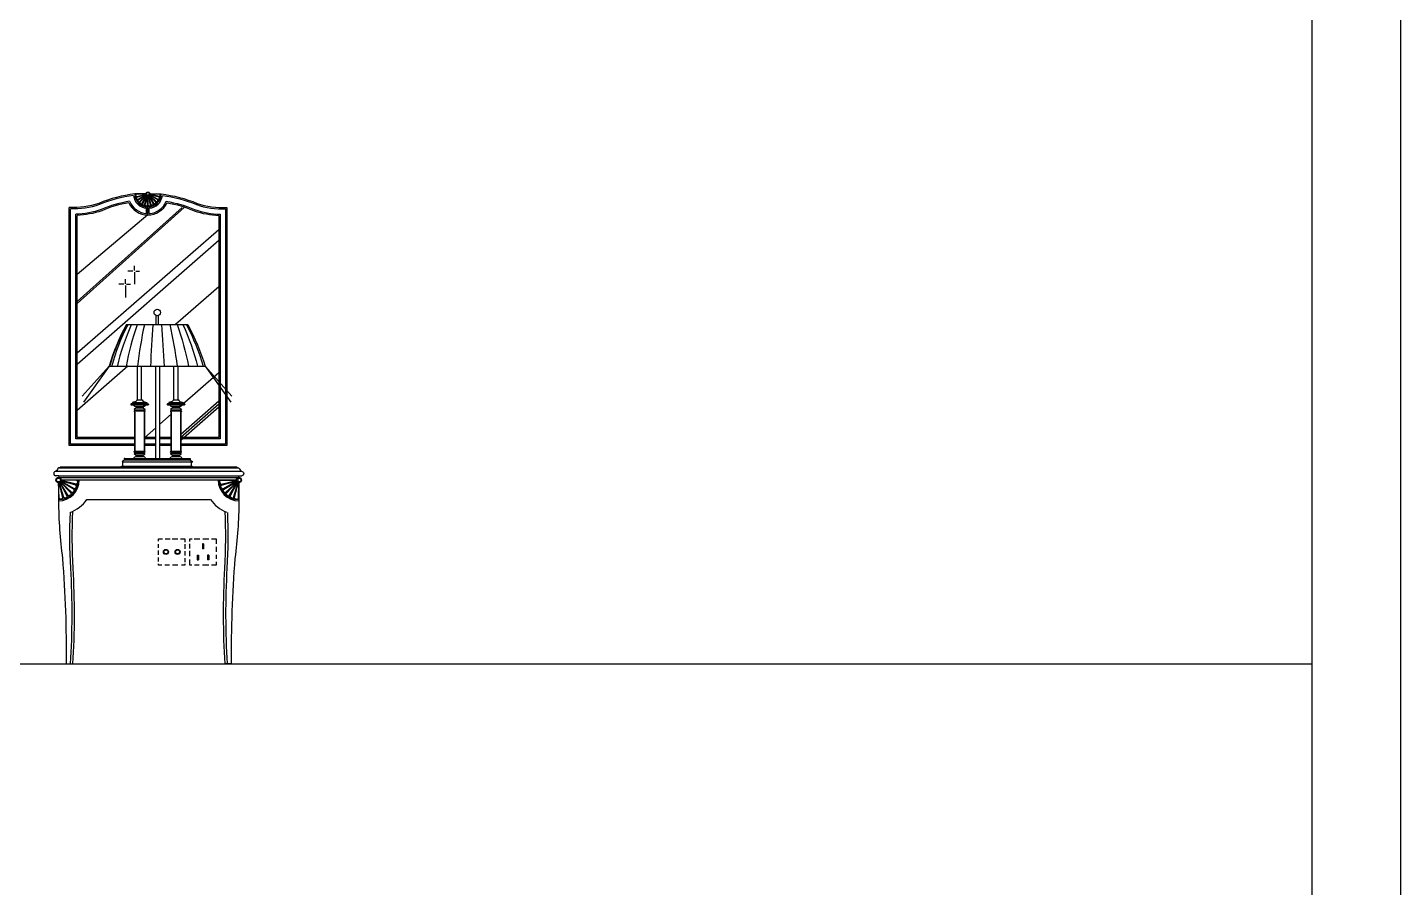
# Model space of a CAD drawing. Header units: inches. Extents: x 10 to 52.5, y 12.6 to 37.4.
# Drawn here: x 25.8 to 31.03, y 22.4 to 25.67 of the extents above; entities that cross this region are included whole.
import ezdxf

# ---------------------------------------------------------------- set-up
doc = ezdxf.new("R2010")
doc.units = ezdxf.units.IN
doc.header["$MEASUREMENT"] = 0
for name, color, linetype in [('02', 2, 'Continuous'), ('1', 1, 'Continuous'), ('4', 4, 'Continuous'), ('kadrbm', 4, 'Continuous')]:
    doc.layers.add(name, color=color, linetype=linetype)

# ---------------------------------------------------------------- blocks, each defined once
blk = doc.blocks.new('kadrbm')
at = {"layer": 'kadrbm', "color": 4}
blk.add_lwpolyline([(0, 0), (0, 24.7972), (21, 24.7972), (21, 0), (0, 0)], close=True, dxfattribs=at)
blk.add_lwpolyline([(20.6631, 0.3257), (20.6631, 24.4603), (0.3369, 24.4603), (0.3369, 0.3257), (20.6631, 0.3257)], dxfattribs=at)

msp = doc.modelspace()

# ---------------------------------------------------------------- linework, layer by layer
at = {"layer": '02'}
for p, q in [((26.2116, 25.0362), (26.2482, 25.0372)), ((26.2128, 25.0273), (26.2484, 25.0357)), ((26.2135, 25.0248), (26.2485, 25.0353)), ((26.2169, 25.0165), (26.2491, 25.0339)), ((26.2182, 25.0143), (26.2493, 25.0335)), ((26.2237, 25.0072), (26.2503, 25.0323)), ((26.2254, 25.0054), (26.2506, 25.032)), ((26.2326, 24.9999), (26.2518, 25.0311)), ((26.2348, 24.9986), (26.2522, 25.0309)), ((26.2431, 24.9952), (26.2536, 25.0303)), ((26.2455, 24.9945), (26.254, 25.0302)), ((26.2545, 24.9934), (26.2555, 25.03)), ((26.257, 24.9934), (26.2559, 25.03)), ((26.2659, 24.9945), (26.2575, 25.0302)), ((26.2684, 24.9952), (26.2579, 25.0303)), ((26.2767, 24.9986), (26.2593, 25.0309)), ((26.2789, 24.9999), (26.2597, 25.0311)), ((26.286, 25.0054), (26.2609, 25.032)), ((26.2878, 25.0072), (26.2612, 25.0323)), ((26.2933, 25.0143), (26.2621, 25.0335)), ((26.2945, 25.0165), (26.2623, 25.0339)), ((26.298, 25.0248), (26.2629, 25.0353)), ((26.2986, 25.0273), (26.263, 25.0357)), ((26.2998, 25.0362), (26.2632, 25.0372)), ((26.3943, 24.9851), (25.9857, 24.6196)), ((26.3865, 24.9851), (25.9857, 24.6275)), ((26.2552, 24.9573), (25.9857, 24.7304)), ((26.2557, 24.9573), (26.2557, 24.9873)), ((26.5257, 24.901), (25.9857, 24.4307)), ((26.5258, 24.8597), (25.9858, 24.3884)), ((26.1984, 24.7435), (26.1795, 24.7435)), ((26.205, 24.7454), (26.205, 24.7633)), ((26.205, 24.7388), (26.205, 24.6932)), ((26.2097, 24.7435), (26.2238, 24.7435)), ((26.1634, 24.6933), (26.1445, 24.6933)), ((26.17, 24.6951), (26.17, 24.713)), ((26.17, 24.6885), (26.17, 24.643)), ((26.1747, 24.6933), (26.1888, 24.6933)), ((26.5258, 24.6837), (26.3612, 24.5401)), ((26.1794, 24.3814), (25.9858, 24.2124)), ((26.2982, 24.3803), (26.2993, 24.3814)), ((26.5258, 24.3568), (26.3759, 24.226)), ((26.5258, 24.2478), (26.3806, 24.1211)), ((26.5258, 24.2366), (26.3806, 24.1099)), ((26.5258, 24.2366), (26.3806, 24.1099)), ((26.5258, 24.2255), (26.3806, 24.0988)), ((26.3446, 24.1986), (26.301, 24.1606)), ((26.2856, 24.1472), (26.242, 24.1091)), ((25.9054, 23.9819), (26.6117, 23.9819)), ((25.9162, 23.9638), (26.601, 23.9637)), ((25.9162, 23.9638), (25.9162, 23.958)), ((25.9195, 23.9945), (26.5977, 23.9945)), ((26.601, 23.9638), (26.601, 23.958)), ((25.9171, 23.8788), (25.9154, 23.9385)), ((25.9311, 23.8807), (25.9173, 23.9388)), ((25.935, 23.8817), (25.9179, 23.9389)), ((25.9481, 23.8871), (25.9197, 23.9397)), ((25.9515, 23.8891), (25.9202, 23.9399)), ((25.9628, 23.8977), (25.9218, 23.9412)), ((25.9656, 23.9005), (25.9222, 23.9415)), ((25.9742, 23.9118), (25.9234, 23.9431)), ((25.9762, 23.9152), (25.9237, 23.9436)), ((25.9816, 23.9284), (25.9244, 23.9454)), ((25.9827, 23.9322), (25.9246, 23.946)), ((25.9845, 23.9463), (25.9248, 23.948)), ((26.5326, 23.9463), (26.5923, 23.948)), ((26.5345, 23.9322), (26.5926, 23.946)), ((26.5355, 23.9284), (26.5927, 23.9454)), ((26.5409, 23.9152), (26.5935, 23.9436)), ((26.5429, 23.9118), (26.5938, 23.9431)), ((26.5516, 23.9005), (26.595, 23.9415)), ((26.5544, 23.8977), (26.5954, 23.9412)), ((26.5656, 23.8891), (26.5969, 23.9399)), ((26.5691, 23.8871), (26.5974, 23.9397)), ((26.5822, 23.8817), (26.5993, 23.9389)), ((26.586, 23.8807), (26.5998, 23.9388)), ((26.6001, 23.8788), (26.6018, 23.9385)), ((25.9441, 23.248), (25.969, 23.248)), ((26.573, 23.248), (26.5482, 23.248))]:
    msp.add_line(p, q, dxfattribs=at)
for points in [[(26.1831, 25.0036, 0.05859), (26.0796, 24.9733, -0.073379), (25.9858, 24.9552, -0.097676)], [(26.2094, 25.0312, -0.304904), (26.2116, 25.0362, 0.188882), (26.2119, 25.0375)], [(26.2094, 25.0312, 0.304904), (26.2129, 25.0271, -0.158819), (26.2134, 25.0261)], [(26.2126, 25.0195, -0.304904), (26.2135, 25.0248, 0.188882), (26.2134, 25.0261)], [(26.2126, 25.0195, 0.304904), (26.217, 25.0163, -0.158819), (26.2178, 25.0155)], [(26.2187, 25.0089, -0.304904), (26.2182, 25.0143, 0.188882), (26.2178, 25.0155)], [(26.2187, 25.0089, 0.304904), (26.2238, 25.007, -0.158819), (26.2247, 25.0065)], [(26.2274, 25.0003, -0.304904), (26.2254, 25.0054, 0.188882), (26.2247, 25.0064)], [(26.2274, 25.0003, 0.304904), (26.2328, 24.9998, -0.158819), (26.2338, 24.9995)], [(26.2379, 24.9942, -0.304904), (26.2348, 24.9986, 0.188882), (26.2338, 24.9995)], [(26.2735, 24.9942, 0.304904), (26.2767, 24.9986, -0.188882), (26.2777, 24.9995)], [(26.2841, 25.0003, -0.304904), (26.2787, 24.9998, 0.158819), (26.2776, 24.9995)], [(26.2841, 25.0003, 0.304904), (26.286, 25.0054, -0.188882), (26.2867, 25.0064)], [(26.2927, 25.0089, -0.304904), (26.2877, 25.007, 0.158819), (26.2867, 25.0065)], [(26.2927, 25.0089, 0.304904), (26.2933, 25.0143, -0.188882), (26.2937, 25.0155)], [(26.2989, 25.0195, -0.304904), (26.2945, 25.0163, 0.158819), (26.2937, 25.0155)], [(26.2989, 25.0195, 0.304904), (26.298, 25.0248, -0.188882), (26.2981, 25.0261)], [(26.3021, 25.0312, -0.304904), (26.2986, 25.0271, 0.158819), (26.2981, 25.0261)], [(26.3021, 25.0312, 0.304904), (26.2998, 25.0362, -0.188882), (26.2996, 25.0375)], [(26.3284, 25.0036, -0.05859), (26.4319, 24.9733, 0.073436), (26.5258, 24.9552, 0.097676)], [(26.2379, 24.9942, 0.304904), (26.2433, 24.9951, -0.158819), (26.2444, 24.9951)], [(26.2497, 24.9911, -0.304904), (26.2455, 24.9945, 0.188882), (26.2444, 24.9951)], [(26.2497, 24.9911, 0.304904), (26.2547, 24.9934, -0.158819), (26.2557, 24.9936)], [(26.2617, 24.9911, -0.304904), (26.2568, 24.9934, 0.158819), (26.2557, 24.9936)], [(26.2617, 24.9911, 0.304904), (26.2659, 24.9945, -0.188882), (26.2671, 24.9951)], [(26.2735, 24.9942, -0.304904), (26.2682, 24.9951, 0.158819), (26.2671, 24.9951)], [(26.1738, 24.5388, 0.049558), (26.1093, 24.3794, -5.372126)], [(25.9225, 23.998, 0.016261), (25.9195, 23.9945), (25.9165, 23.9941, 0.247701), (25.911, 23.9886, -0.208433), (25.9054, 23.9819, 0.890429), (25.9042, 23.9638)], [(26.5946, 23.998, -0.016261), (26.5977, 23.9945), (26.6007, 23.9941, -0.247701), (26.6061, 23.9886, 0.208433), (26.6117, 23.9819, -0.890429), (26.613, 23.9638)], [(25.9736, 23.9036, -0.304904), (25.9656, 23.9005, 0.188882), (25.9639, 23.8994)], [(25.9736, 23.9036, 0.304904), (25.9744, 23.9121, -0.158819), (25.9748, 23.9137)], [(25.9831, 23.9202, -0.304904), (25.9762, 23.9152, 0.188882), (25.9749, 23.9137)], [(25.9831, 23.9202, 0.304904), (25.9817, 23.9287, -0.158819), (25.9817, 23.9304)], [(25.9881, 23.9388, -0.304904), (25.9827, 23.9322, 0.188882), (25.9818, 23.9304)], [(25.9881, 23.9388, 0.304904), (25.9845, 23.9466, -0.158819), (25.9841, 23.9482)], [(26.5291, 23.9388, -0.304904), (26.5326, 23.9466, 0.158819), (26.533, 23.9482)], [(26.5291, 23.9388, 0.304904), (26.5345, 23.9322, -0.188882), (26.5354, 23.9304)], [(26.534, 23.9202, -0.304904), (26.5354, 23.9287, 0.158819), (26.5354, 23.9304)], [(26.534, 23.9202, 0.304904), (26.5409, 23.9152, -0.188882), (26.5423, 23.9137)], [(26.5436, 23.9036, -0.304904), (26.5428, 23.9121, 0.158819), (26.5423, 23.9137)], [(26.5436, 23.9036, 0.304904), (26.5516, 23.9005, -0.188882), (26.5532, 23.8994)], [(25.9249, 23.8753, -0.304904), (25.9171, 23.8788, 0.188882), (25.9151, 23.8792)], [(25.9151, 23.8692, 0.030955), (25.9302, 23.65, -0.022386), (25.9441, 23.248)], [(25.9249, 23.8753, 0.304904), (25.9314, 23.8807, -0.158819), (25.9329, 23.8816)], [(25.9434, 23.8803, -0.304904), (25.935, 23.8817, 0.188882), (25.933, 23.8815)], [(25.9434, 23.8803, 0.304904), (25.9484, 23.8873, -0.158819), (25.9496, 23.8885)], [(25.96, 23.89, -0.304904), (25.9515, 23.8891, 0.188882), (25.9496, 23.8884)], [(25.96, 23.89, 0.304904), (25.963, 23.898, -0.158819), (25.9639, 23.8994)], [(26.5571, 23.89, -0.304904), (26.5541, 23.898, 0.158819), (26.5533, 23.8994)], [(26.5571, 23.89, 0.304904), (26.5656, 23.8891, -0.188882), (26.5675, 23.8884)], [(26.5737, 23.8803, -0.304904), (26.5688, 23.8873, 0.158819), (26.5675, 23.8885)], [(26.6021, 23.8692, -0.030955), (26.5869, 23.65, 0.022386), (26.573, 23.248)], [(26.5737, 23.8803, 0.304904), (26.5822, 23.8817, -0.188882), (26.5842, 23.8815)], [(26.5923, 23.8753, -0.304904), (26.5857, 23.8807, 0.158819), (26.5842, 23.8816)], [(26.5923, 23.8753, 0.304904), (26.6001, 23.8788, -0.188882), (26.6021, 23.8792)]]:
    msp.add_lwpolyline(points, format="xyb", dxfattribs=at)
for points in [[(26.2059, 24.1101), (25.9858, 24.1101), (25.9858, 24.9552)], [(26.5258, 24.9552), (26.5258, 24.1101), (26.3806, 24.1101)], [(26.2856, 24.1101), (26.242, 24.1101)], [(26.3446, 24.1101), (26.301, 24.1101)], [(25.9162, 23.9638), (25.9042, 23.9638)], [(26.601, 23.9638), (26.613, 23.9638)]]:
    msp.add_lwpolyline(points, dxfattribs=at)
at = {"layer": '02', "extrusion": (0.281728, 0.001553, 0.959493), "elevation": 7.4449}
msp.add_lwpolyline([(24.3942, -25.2383, 0.049558), (24.2351, -25.1729, -5.372126)], format="xyb", dxfattribs=at)
at = {"layer": '02', "extrusion": (0.540633, 0.00298, 0.841254), "elevation": 14.2866}
msp.add_lwpolyline([(24.3942, -22.1138, 0.049558), (24.2351, -22.0484, -5.372126)], format="xyb", dxfattribs=at)
at = {"layer": '02', "extrusion": (0.755738, 0.004166, 0.654861), "elevation": 19.971}
msp.add_lwpolyline([(24.3942, -17.1883, 0.049558), (24.2351, -17.1229, -5.372126)], format="xyb", dxfattribs=at)
at = {"layer": '02', "extrusion": (0.909618, 0.005015, 0.415415), "elevation": 24.0374}
msp.add_lwpolyline([(24.3942, -10.8608, 0.049558), (24.2351, -10.7955, -5.372126)], format="xyb", dxfattribs=at)
at = {"layer": '02', "extrusion": (0.989806, 0.005457, 0.142315), "elevation": 26.1564}
msp.add_lwpolyline([(24.3942, -3.644, 0.049558), (24.2351, -3.5787, -5.372126)], format="xyb", dxfattribs=at)
at = {"layer": '02', "extrusion": (0.989806, 0.005457, -0.142315), "elevation": 26.1564}
msp.add_lwpolyline([(24.3942, 3.8774, 0.049558), (24.2351, 3.9428, -5.372126)], format="xyb", dxfattribs=at)
at = {"layer": '02', "extrusion": (0.909618, 0.005015, -0.415415), "elevation": 24.0374}
msp.add_lwpolyline([(24.3942, 11.0942, 0.049558), (24.2351, 11.1595, -5.372126)], format="xyb", dxfattribs=at)
at = {"layer": '02', "extrusion": (0.755738, 0.004166, -0.654861), "elevation": 19.971}
msp.add_lwpolyline([(24.3942, 17.4216, 0.049558), (24.2351, 17.487, -5.372126)], format="xyb", dxfattribs=at)
at = {"layer": '02', "extrusion": (0.540633, 0.00298, -0.841254), "elevation": 14.2866}
msp.add_lwpolyline([(24.3942, 22.3471, 0.049558), (24.2351, 22.4125, -5.372126)], format="xyb", dxfattribs=at)
at = {"layer": '02', "extrusion": (0.281728, 0.001553, -0.959493), "elevation": 7.4449}
msp.add_lwpolyline([(24.3942, 25.4717, 0.049558), (24.2351, 25.537, -5.372126)], format="xyb", dxfattribs=at)
at = {"layer": '02'}
for centre, radius in [((26.2557, 25.0375), 0.0075), ((26.2557, 25.0375), 0.00572), ((25.9151, 23.9482), 0.00975), ((25.9151, 23.9482), 0.00743), ((26.6021, 23.9482), 0.00975), ((26.6021, 23.9482), 0.00743)]:
    msp.add_circle(centre, radius, dxfattribs=at)
for start, end in [(204.9849, 270), (270, 335.0151)]:
    msp.add_arc((26.2557, 25.0375), 0.0802, start, end, dxfattribs=at)
at = {"layer": '1'}
for p, q in [((26.2482, 25.0375), (26.2056, 25.0375)), ((26.2485, 25.0355), (26.2134, 25.0261)), ((26.2492, 25.0337), (26.2178, 25.0155)), ((26.2504, 25.0322), (26.2247, 25.0064)), ((26.252, 25.031), (26.2338, 24.9995)), ((26.2538, 25.0302), (26.2444, 24.9951)), ((26.2577, 25.0302), (26.2671, 24.9951)), ((26.2595, 25.031), (26.2777, 24.9995)), ((26.261, 25.0322), (26.2867, 25.0064)), ((26.2622, 25.0337), (26.2937, 25.0155)), ((26.263, 25.0355), (26.2981, 25.0261)), ((26.2632, 25.0375), (26.3059, 25.0375)), ((26.2507, 24.9624), (26.2507, 24.9825)), ((26.2607, 24.9624), (26.2607, 24.9825)), ((26.2873, 24.5401), (26.2873, 24.574)), ((26.2955, 24.5401), (26.2955, 24.574)), ((26.2163, 24.2529), (26.2163, 24.3814)), ((26.2317, 24.2529), (26.2317, 24.3814)), ((26.2856, 24.03), (26.2856, 24.3814)), ((26.301, 24.03), (26.301, 24.3814)), ((26.3549, 24.2529), (26.3549, 24.3814)), ((26.3703, 24.2529), (26.3703, 24.3814)), ((26.1911, 24.2349), (26.2568, 24.2349)), ((26.1914, 24.2378), (26.255, 24.2378)), ((26.1967, 24.2431), (26.2512, 24.2431)), ((26.1967, 24.2405), (26.2512, 24.2405)), ((26.2055, 24.2156), (26.2424, 24.2156)), ((26.21, 24.2225), (26.2382, 24.2225)), ((26.2102, 24.2275), (26.2377, 24.2275)), ((26.2163, 24.2529), (26.2317, 24.2529)), ((26.3297, 24.2349), (26.3955, 24.2349)), ((26.3301, 24.2378), (26.3937, 24.2378)), ((26.3353, 24.2431), (26.3899, 24.2431)), ((26.3353, 24.2405), (26.3899, 24.2405)), ((26.3442, 24.2156), (26.381, 24.2156)), ((26.3487, 24.2225), (26.3768, 24.2225)), ((26.3488, 24.2275), (26.3764, 24.2275)), ((26.3549, 24.2529), (26.3703, 24.2529)), ((26.2055, 24.2113), (26.2424, 24.2113)), ((26.3442, 24.2113), (26.381, 24.2113)), ((26.2059, 24.0578), (26.242, 24.0578)), ((26.3446, 24.0578), (26.3806, 24.0578)), ((26.1593, 24.0179), (26.4265, 24.0179)), ((26.1655, 24.03), (26.4148, 24.03)), ((26.1655, 24.0247), (26.4169, 24.0247)), ((26.1683, 24.03), (26.4169, 24.03)), ((26.2055, 24.0535), (26.2424, 24.0535)), ((26.2055, 24.0493), (26.2424, 24.0493)), ((26.21, 24.0424), (26.2382, 24.0424)), ((26.2102, 24.0374), (26.2377, 24.0374)), ((26.3442, 24.0535), (26.381, 24.0535)), ((26.3442, 24.0493), (26.381, 24.0493)), ((26.3487, 24.0424), (26.3768, 24.0424)), ((26.3488, 24.0374), (26.3764, 24.0374)), ((26.1564, 23.998), (26.4238, 23.998)), ((26.1593, 24.0008), (26.421, 24.0008)), ((25.9151, 23.9385), (25.9151, 23.8692)), ((25.9176, 23.9388), (25.933, 23.8815)), ((25.92, 23.9398), (25.9496, 23.8884)), ((25.922, 23.9413), (25.9639, 23.8994)), ((25.9235, 23.9434), (25.9749, 23.9137)), ((25.9245, 23.9457), (25.9818, 23.9304)), ((26.6021, 23.9482), (25.9248, 23.9482)), ((26.5926, 23.9457), (26.5354, 23.9304)), ((26.5936, 23.9434), (26.5423, 23.9137)), ((26.5952, 23.9413), (26.5532, 23.8994)), ((26.5972, 23.9398), (26.5675, 23.8884)), ((26.5995, 23.9388), (26.5842, 23.8815)), ((26.6021, 23.9385), (26.6021, 23.8692)), ((26.4675, 23.7047), (26.4635, 23.7047)), ((26.4635, 23.7047), (26.4635, 23.6867)), ((26.4675, 23.7047), (26.4675, 23.6867)), ((26.4437, 23.6621), (26.4437, 23.6441)), ((26.4437, 23.6621), (26.4477, 23.6621)), ((26.4437, 23.6441), (26.4477, 23.6441)), ((26.4477, 23.6621), (26.4477, 23.6441)), ((26.4675, 23.6867), (26.4635, 23.6867)), ((26.4832, 23.6621), (26.4832, 23.6441)), ((26.4872, 23.6621), (26.4832, 23.6621)), ((26.4872, 23.6441), (26.4832, 23.6441)), ((26.4872, 23.6621), (26.4872, 23.6441)), ((10.3636, 23.248), (30.6898, 23.248))]:
    msp.add_line(p, q, dxfattribs=at)
for points in [[(26.2009, 25.0314, 0.069629), (26.0706, 24.9966, -0.092633), (25.9608, 24.98, -0.097027)], [(26.1861, 25.0092, 0.060607), (26.0778, 24.978, -0.076984), (25.9808, 24.96, -0.097551)], [(26.3106, 25.0314, -0.069629), (26.4409, 24.9966, 0.092695), (26.5508, 24.98, 0.097027)], [(26.3254, 25.0092, -0.060607), (26.4337, 24.978, 0.077043), (26.5308, 24.96, 0.097551)], [(26.2163, 24.2529), (26.213, 24.2529), (26.213, 24.2509, -0.279316), (26.2054, 24.2454, 0.007427), (26.1967, 24.2431), (26.1967, 24.2405, -0.156842), (26.1914, 24.2378, 0.801876), (26.1911, 24.2349, 0.106847)], [(26.2008, 24.2349, 0.280381), (26.2102, 24.2275, -0.509408), (26.2055, 24.2194, 0.901555), (26.2055, 24.2156), (26.2055, 24.2113, 1.185002), (26.2059, 24.2071), (26.2059, 24.0578)], [(26.2008, 24.03, -0.280381), (26.2102, 24.0374, 0.509408), (26.2055, 24.0455, -0.901555), (26.2055, 24.0493), (26.2055, 24.0535, -1.185002), (26.2059, 24.0578), (26.2059, 24.2207)], [(26.2317, 24.2529), (26.2349, 24.2529), (26.2349, 24.2509, 0.279316), (26.2425, 24.2454, -0.007427), (26.2512, 24.2431), (26.2512, 24.2405, 0.156842), (26.2565, 24.2378, -0.801876), (26.2568, 24.2349, -0.106847)], [(26.2471, 24.2349, -0.280381), (26.2377, 24.2275, 0.509408), (26.2424, 24.2194, -0.901555), (26.2424, 24.2156), (26.2424, 24.2113, -1.185002), (26.242, 24.2071), (26.242, 24.0578)], [(26.2471, 24.03, 0.280381), (26.2377, 24.0374, -0.509408), (26.2424, 24.0455, 0.901555), (26.2424, 24.0493), (26.2424, 24.0535, 1.185002), (26.242, 24.0578), (26.242, 24.2207)], [(26.3549, 24.2529), (26.3517, 24.2529), (26.3517, 24.2509, -0.279316), (26.344, 24.2454, 0.007427), (26.3353, 24.2431), (26.3353, 24.2405, -0.156842), (26.3301, 24.2378, 0.801876), (26.3298, 24.2349, 0.106847)], [(26.3395, 24.2349, 0.280381), (26.3488, 24.2275, -0.509408), (26.3442, 24.2194, 0.901555), (26.3442, 24.2156), (26.3442, 24.2113, 1.185002), (26.3446, 24.2071), (26.3446, 24.0578)], [(26.3395, 24.03, -0.280381), (26.3488, 24.0374, 0.509408), (26.3442, 24.0455, -0.901555), (26.3442, 24.0493), (26.3442, 24.0535, -1.185002), (26.3446, 24.0578), (26.3446, 24.2207)], [(26.3703, 24.2529), (26.3735, 24.2529), (26.3735, 24.2509, 0.279316), (26.3812, 24.2454, -0.007427), (26.3899, 24.2431), (26.3899, 24.2405, 0.156842), (26.3952, 24.2378, -0.801876), (26.3955, 24.2349, -0.106847)], [(26.3857, 24.2349, -0.280381), (26.3764, 24.2275, 0.509408), (26.381, 24.2194, -0.901555), (26.381, 24.2156), (26.381, 24.2113, -1.185002), (26.3806, 24.2071), (26.3806, 24.0578)], [(26.3857, 24.03, 0.280381), (26.3764, 24.0374, -0.509408), (26.381, 24.0455, 0.901555), (26.381, 24.0493), (26.381, 24.0535, 1.185002), (26.3806, 24.0578), (26.3806, 24.2207)], [(25.9683, 23.8285, 0.024616), (25.9697, 23.6128, -0.029038), (25.969, 23.248, -0.945588)], [(26.5488, 23.8285, -0.024616), (26.5474, 23.6128, 0.029038), (26.5482, 23.248, 0.945588)]]:
    msp.add_lwpolyline(points, format="xyb", dxfattribs=at)
for points in [[(26.2059, 24.0851), (25.9608, 24.0851), (25.9608, 24.98)], [(26.2059, 24.1051), (25.9808, 24.1051), (25.9808, 24.96)], [(26.5508, 24.98), (26.5508, 24.0851), (26.3806, 24.0851)], [(26.5308, 24.96), (26.5308, 24.1051), (26.3806, 24.1051)], [(26.1076, 24.3814), (26.0058, 24.2676)], [(26.1076, 24.3814), (26.0099, 24.2451)], [(26.4734, 24.3814), (26.5753, 24.2676)], [(26.4734, 24.3814), (26.5712, 24.2451)], [(26.2856, 24.1051), (26.242, 24.1051)], [(26.2856, 24.0851), (26.242, 24.0851)], [(26.3446, 24.1051), (26.301, 24.1051)], [(26.3446, 24.0851), (26.301, 24.0851)], [(26.2965, 23.7149), (26.2965, 23.7246), (26.3112, 23.7246)], [(26.2965, 23.6897), (26.2965, 23.7036)], [(26.3211, 23.7246), (26.3398, 23.7246)], [(26.3477, 23.7246), (26.3702, 23.7246)], [(26.3801, 23.7246), (26.3965, 23.7246)], [(26.3965, 23.7246), (26.3965, 23.7122)], [(26.3965, 23.7036), (26.3965, 23.6863)], [(26.4155, 23.7137), (26.4155, 23.7243), (26.4237, 23.7243)], [(26.4155, 23.6877), (26.4155, 23.7057)], [(26.4314, 23.7243), (26.4533, 23.7243)], [(26.4647, 23.7243), (26.4877, 23.7243)], [(26.4974, 23.7243), (26.5155, 23.7243)], [(26.5155, 23.7243), (26.5155, 23.7054)], [(26.5155, 23.6936), (26.5155, 23.6752)], [(26.2965, 23.6631), (26.2965, 23.6798)], [(26.2965, 23.6382), (26.2965, 23.6539)], [(26.3965, 23.6777), (26.3965, 23.6604)], [(26.3965, 23.6512), (26.3965, 23.6355)], [(26.4155, 23.6582), (26.4155, 23.6783)], [(26.4234, 23.6243), (26.4155, 23.6243), (26.4155, 23.646)], [(26.5155, 23.6637), (26.5155, 23.6477)], [(26.3084, 23.6246), (26.2965, 23.6246), (26.2965, 23.6297)], [(26.3378, 23.6246), (26.3197, 23.6246)], [(26.3702, 23.6246), (26.3494, 23.6246)], [(26.3965, 23.6287), (26.3965, 23.6246), (26.3838, 23.6246)], [(26.4512, 23.6243), (26.4335, 23.6243)], [(26.4877, 23.6243), (26.463, 23.6243)], [(26.5155, 23.6366), (26.5155, 23.6243), (26.4981, 23.6243)]]:
    msp.add_lwpolyline(points, dxfattribs=at)
for centre, radius in [((26.2557, 25.0375), 0.00707), ((26.2914, 24.5856), 0.0123), ((25.9151, 23.9482), 0.0092), ((26.6021, 23.9482), 0.0092), ((26.3243, 23.6746), 0.00961), ((26.3243, 23.6746), 0.00761), ((26.3686, 23.6746), 0.00961), ((26.3686, 23.6746), 0.00761)]:
    msp.add_circle(centre, radius, dxfattribs=at)
for radius, start, end in [(0.0752, 202.1125, 266.1863), (0.0552, 186.2514, 264.8006), (0.0472, 180, 270), (0.0472, 270, 0), (0.0552, 275.1994, 353.7486), (0.0752, 273.8137, 337.8875)]:
    msp.add_arc((26.2557, 25.0375), radius, start, end, dxfattribs=at)
at = {"layer": '4'}
for p, q in [((26.1738, 24.5401), (26.4072, 24.5401)), ((26.1076, 24.3814), (26.4734, 24.3814)), ((25.9162, 23.958), (26.601, 23.958)), ((25.9225, 23.998), (26.5946, 23.998)), ((26.023, 23.874), (26.4941, 23.874))]:
    msp.add_line(p, q, dxfattribs=at)
for points in [[(26.2056, 25.037, 0.072263), (26.0688, 25.0013, -0.096889), (25.9558, 24.9853)], [(26.3059, 25.037, -0.072263), (26.4427, 25.0013, 0.096889), (26.5557, 24.9853)], [(26.1683, 24.03), (26.1655, 24.03), (26.1655, 24.0247, -0.233752), (26.1618, 24.0207, 0.078579), (26.1593, 24.0203, 1.04334), (26.1593, 24.0179, -1.213058)], [(26.4141, 24.0301), (26.4169, 24.0301), (26.4169, 24.0249, 0.233752), (26.4206, 24.0209, -0.078579), (26.4231, 24.0204, -1.04334), (26.4231, 24.0181, 1.213058)], [(25.959, 23.8248, 0.024192), (25.9606, 23.6128, -0.029038), (25.9598, 23.248, -0.945588)], [(26.5582, 23.8248, -0.024192), (26.5566, 23.6128, 0.029038), (26.5573, 23.248, 0.945588)]]:
    msp.add_lwpolyline(points, format="xyb", dxfattribs=at)
for points in [[(26.2059, 24.0801), (25.9558, 24.0801), (25.9558, 24.9853)], [(26.5558, 24.9851), (26.5558, 24.0801), (26.3806, 24.0801)], [(26.2856, 24.0801), (26.242, 24.0801)], [(26.3446, 24.0801), (26.301, 24.0801)], [(26.1593, 24.0179), (26.1593, 24.0008), (26.1564, 24.0008), (26.1564, 23.998), (26.1531, 23.998), (26.1531, 23.9953)], [(26.421, 24.0179), (26.421, 24.0008), (26.4238, 24.0008), (26.4238, 23.998), (26.4272, 23.998), (26.4272, 23.9953)]]:
    msp.add_lwpolyline(points, dxfattribs=at)
at = {"layer": '4', "extrusion": (0, 0, -1)}
for points in [[(-26.1738, 24.5401, -0.049558), (-26.1076, 24.3814, 5.372126)], [(-26.4072, 24.5401, 0.049558), (-26.4734, 24.3814, -5.372126)]]:
    msp.add_lwpolyline(points, format="xyb", dxfattribs=at)
at = {"layer": '4'}
for centre, radius, start, end in [((26.2557, 25.0375), 0.0502, 180, 270), ((26.2557, 25.0375), 0.0502, 270, 0), ((25.9151, 23.9482), 0.079, 270, 0), ((25.9151, 23.9482), 0.0743, 270, 0), ((26.6021, 23.9482), 0.079, 180, 270), ((26.6021, 23.9482), 0.0743, 180, 270), ((25.9151, 23.9482), 0.131, 289.5797, 325.4579), ((26.6021, 23.9482), 0.131, 214.5421, 248.6908)]:
    msp.add_arc(centre, radius, start, end, dxfattribs=at)

# ---------------------------------------------------------------- block references
at = {"layer": 'kadrbm'}
msp.add_blockref('kadrbm', (10.0267, 12.5763), dxfattribs=at)

doc.saveas('drawing.dxf')
